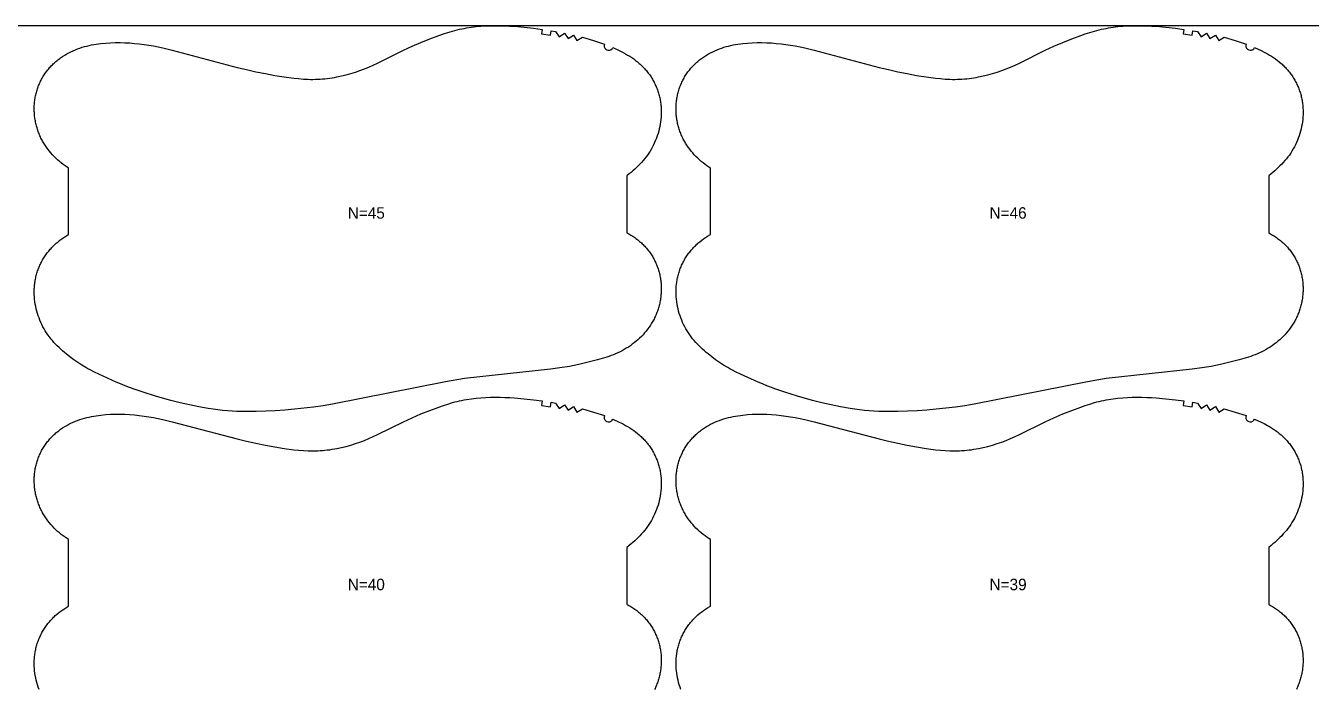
# Model space of a CAD drawing. Header units: inches. Extents: x -5 to 1955, y -83 to 1064.
# Drawn here: x 552 to 1113, y 774 to 1064 of the extents above; entities that cross this region are included whole.
import ezdxf

# ---------------------------------------------------------------- set-up
doc = ezdxf.new("R2010")
doc.units = ezdxf.units.IN

msp = doc.modelspace()

# ---------------------------------------------------------------- linework, layer by layer
at = {"layer": '1'}
for points in [[(-4.8683, -82.9227), (1954.9181, -82.9227), (1954.9181, 1063.9316), (-4.8683, 1063.9316), (-4.8683, -82.9227)], [(808.5715, 1054.427), (811.3776, 1053.1247), (812.7537, 1052.4168), (814.1094, 1051.6685), (815.0142, 1051.1379), (815.9068, 1050.5867), (816.785, 1050.0136), (817.6469, 1049.4173), (818.4902, 1048.7967), (819.3131, 1048.1505), (820.1134, 1047.4774), (820.5044, 1047.1304), (820.8891, 1046.7762), (821.267, 1046.4148), (821.6382, 1046.0462), (822.0024, 1045.6705), (822.3596, 1045.288), (822.7096, 1044.8988), (823.0523, 1044.503), (823.3877, 1044.1008), (823.7155, 1043.6924), (824.0356, 1043.2778), (824.348, 1042.8573), (824.6525, 1042.431), (824.949, 1041.999), (825.2374, 1041.5615), (825.5175, 1041.1187), (825.7893, 1040.6707), (826.0525, 1040.2177), (826.3071, 1039.7598), (826.5531, 1039.2972), (826.7903, 1038.83), (827.0186, 1038.3585), (827.238, 1037.8828), (827.4484, 1037.403), (827.6498, 1036.9195), (827.842, 1036.4322), (828.0249, 1035.9415), (828.1985, 1035.4475), (828.3628, 1034.9503), (828.5176, 1034.4501), (828.6628, 1033.9472), (828.7984, 1033.4416), (828.9244, 1032.9336), (829.0405, 1032.4233), (829.1468, 1031.911), (829.2434, 1031.3967), (829.3302, 1030.8806), (829.4074, 1030.363), (829.4751, 1029.844), (829.5332, 1029.3238), (829.5819, 1028.8025), (829.6213, 1028.2804), (829.6514, 1027.7576), (829.6723, 1027.2342), (829.6867, 1026.1868), (829.6653, 1025.1393), (829.6084, 1024.0934), (829.5167, 1023.0502), (829.3908, 1022.0108), (829.2311, 1020.9761), (829.0383, 1019.9469), (828.8129, 1018.9241), (828.5554, 1017.9087), (828.2663, 1016.9014), (827.9463, 1015.9033), (827.5957, 1014.9152), (827.2147, 1013.9384), (826.8034, 1012.9742), (826.3617, 1012.024), (825.8898, 1011.0889), (825.3876, 1010.1704), (824.8553, 1009.2697), (824.2928, 1008.3882), (823.7005, 1007.5268), (823.08, 1006.6853), (822.4332, 1005.8633), (821.7622, 1005.06), (821.0687, 1004.2751), (820.3547, 1003.508), (819.6222, 1002.7581), (818.873, 1002.0248), (818.1089, 1001.3078), (817.3309, 1000.6064), (816.5396, 999.9202), (815.7358, 999.2487), (814.6867, 998.4176), (814.6867, 973.6004), (815.5088, 973.1539), (816.4123, 972.6235), (817.2973, 972.0626), (818.1624, 971.4716), (818.5869, 971.1649), (819.0058, 970.8506), (819.419, 970.529), (819.8263, 970.1999), (820.2274, 969.8634), (820.6221, 969.5195), (821.0103, 969.1683), (821.3918, 968.8097), (821.7665, 968.4439), (822.134, 968.0709), (822.4944, 967.6909), (822.8474, 967.304), (823.1929, 966.9104), (823.5307, 966.5102), (823.8608, 966.1036), (824.1829, 965.6907), (824.4969, 965.2716), (824.8027, 964.8465), (825.1001, 964.4155), (825.3889, 963.9788), (825.669, 963.5365), (825.9403, 963.0888), (826.2027, 962.6358), (826.4558, 962.1777), (826.6997, 961.7145), (826.9343, 961.2466), (827.1595, 960.774), (827.3754, 960.297), (827.5818, 959.8159), (827.7787, 959.3307), (827.9661, 958.8418), (828.144, 958.3493), (828.3124, 957.8533), (828.4711, 957.3543), (828.6202, 956.8522), (828.7595, 956.3473), (828.8892, 955.8399), (829.0092, 955.3301), (829.1193, 954.8182), (829.2196, 954.3042), (829.3101, 953.7885), (829.3908, 953.2713), (829.4616, 952.7526), (829.5228, 952.2326), (829.5742, 951.7116), (829.6159, 951.1897), (829.648, 950.6671), (829.6705, 950.144), (829.6834, 949.6205), (829.6867, 949.0967), (829.6806, 948.573), (829.665, 948.0494), (829.64, 947.5262), (829.6056, 947.0034), (829.5619, 946.4813), (829.5088, 945.9601), (829.4464, 945.4399), (829.3748, 944.9209), (829.2939, 944.4033), (829.2038, 943.8872), (829.1044, 943.3729), (828.9959, 942.8605), (828.8781, 942.3501), (828.7512, 941.842), (828.6151, 941.3364), (828.4699, 940.8334), (828.3156, 940.3331), (828.1521, 939.8359), (827.9795, 939.3417), (827.7979, 938.851), (827.6071, 938.3637), (827.4074, 937.88), (827.1986, 937.4003), (826.9809, 936.9244), (826.7545, 936.4526), (826.5195, 935.985), (826.2761, 935.5216), (826.0244, 935.0626), (825.7646, 934.608), (825.4968, 934.1579), (824.938, 933.2718), (824.3492, 932.405), (823.7316, 931.5584), (823.0864, 930.7326), (822.4148, 929.9285), (821.7178, 929.1467), (820.9961, 928.3876), (820.2507, 927.652), (819.4824, 926.9403), (818.6921, 926.2532), (817.8807, 925.5911), (817.0489, 924.9548), (816.1978, 924.3445), (815.3284, 923.7606), (814.4417, 923.203), (813.5388, 922.6718), (812.6209, 922.167), (811.6891, 921.6888), (810.7443, 921.2371), (809.7877, 920.812), (808.8204, 920.4132), (807.8436, 920.0385), (806.8583, 919.6856), (805.8659, 919.3518), (803.8639, 918.7319), (801.8469, 918.1589), (797.7924, 917.1011), (793.7126, 916.1549), (789.6062, 915.3255), (785.4759, 914.6242), (781.3264, 914.0529), (762.58, 912.0635), (743.8445, 909.9735), (735.5743, 908.6322), (686.2664, 898.8397), (682.1306, 898.1736), (677.9826, 897.584), (669.6629, 896.5943), (665.4901, 896.2229), (661.3106, 895.9372), (657.1264, 895.7319), (652.9389, 895.6083), (648.7492, 895.5747), (644.5611, 895.6632), (642.4691, 895.7644), (640.3795, 895.9066), (638.2932, 896.0907), (636.2112, 896.3179), (634.1343, 896.5882), (632.0628, 896.899), (627.9371, 897.6281), (623.8353, 898.4792), (619.7559, 899.4321), (615.6975, 900.4716), (609.0808, 902.3598), (603.6569, 904.0684), (599.684, 905.4018), (597.7124, 906.1087), (595.7561, 906.8541), (593.8173, 907.6432), (591.8924, 908.4671), (584.2468, 911.9044), (582.3594, 912.812), (580.4987, 913.77), (579.5811, 914.2729), (578.6725, 914.7922), (576.882, 915.8775), (575.1273, 917.0212), (573.4079, 918.2187), (571.7247, 919.4667), (570.0827, 920.7675), (569.2789, 921.439), (568.4876, 922.1252), (567.7096, 922.8266), (566.9455, 923.5436), (566.1963, 924.2769), (565.4638, 925.0268), (564.7498, 925.7939), (564.0563, 926.5788), (563.3853, 927.3821), (562.7385, 928.2041), (562.118, 929.0456), (561.5257, 929.907), (560.9632, 930.7885), (560.4309, 931.6892), (559.9287, 932.6077), (559.4568, 933.5428), (559.0151, 934.493), (558.6038, 935.4572), (558.2228, 936.434), (557.8722, 937.4221), (557.5522, 938.4202), (557.2631, 939.4275), (557.0056, 940.4429), (556.7802, 941.4657), (556.5874, 942.4949), (556.4277, 943.5296), (556.3018, 944.569), (556.2101, 945.6122), (556.1532, 946.6581), (556.1317, 947.7056), (556.1462, 948.7531), (556.1671, 949.2764), (556.1972, 949.7992), (556.2366, 950.3213), (556.2853, 950.8426), (556.3434, 951.3628), (556.4111, 951.8818), (556.4883, 952.3994), (556.5751, 952.9155), (556.6717, 953.4298), (556.778, 953.9421), (556.8941, 954.4524), (557.02, 954.9604), (557.1557, 955.466), (557.3009, 955.9689), (557.4557, 956.4691), (557.6199, 956.9663), (557.7936, 957.4603), (557.9765, 957.951), (558.1687, 958.4383), (558.37, 958.9218), (558.5805, 959.4016), (558.7999, 959.8773), (559.0282, 960.3488), (559.2654, 960.816), (559.5113, 961.2786), (559.766, 961.7365), (560.0292, 962.1896), (560.301, 962.6375), (560.5811, 963.0804), (560.8695, 963.5178), (561.166, 963.9498), (561.4705, 964.3761), (561.7829, 964.7966), (562.103, 965.2112), (562.4308, 965.6196), (562.7662, 966.0218), (563.1089, 966.4176), (563.4589, 966.8068), (563.8161, 967.1893), (564.1803, 967.565), (564.5515, 967.9336), (564.9294, 968.295), (565.314, 968.6492), (565.7051, 968.9962), (566.5054, 969.6693), (567.3282, 970.3155), (568.1716, 970.9361), (569.0335, 971.5324), (569.9117, 972.1055), (570.8043, 972.6567), (571.1317, 972.8487), (571.1317, 1001.8383), (570.4901, 1002.2418), (569.6207, 1002.8257), (568.7696, 1003.436), (567.9378, 1004.0723), (567.1264, 1004.7344), (566.3361, 1005.4215), (565.5678, 1006.1332), (564.8224, 1006.8688), (564.1007, 1007.6279), (563.4037, 1008.4097), (562.7321, 1009.2138), (562.0869, 1010.0396), (561.4693, 1010.8862), (560.8805, 1011.753), (560.3216, 1012.6391), (560.0539, 1013.0892), (559.7941, 1013.5438), (559.5424, 1014.0028), (559.299, 1014.4662), (559.064, 1014.9338), (558.8376, 1015.4056), (558.6199, 1015.8814), (558.4111, 1016.3612), (558.2114, 1016.8448), (558.0206, 1017.3321), (557.839, 1017.8229), (557.6664, 1018.3171), (557.5029, 1018.8143), (557.3486, 1019.3146), (557.2034, 1019.8176), (557.0673, 1020.3232), (556.9404, 1020.8313), (556.8226, 1021.3417), (556.7141, 1021.8541), (556.6147, 1022.3684), (556.5246, 1022.8845), (556.4437, 1023.4021), (556.3721, 1023.9211), (556.3097, 1024.4413), (556.2566, 1024.9625), (556.2129, 1025.4846), (556.1785, 1026.0074), (556.1535, 1026.5306), (556.1379, 1027.0542), (556.1317, 1027.5779), (556.1351, 1028.1017), (556.148, 1028.6252), (556.1705, 1029.1483), (556.2026, 1029.6709), (556.2443, 1030.1928), (556.2957, 1030.7138), (556.3569, 1031.2338), (556.4277, 1031.7525), (556.5084, 1032.2697), (556.5989, 1032.7854), (556.6992, 1033.2993), (556.8093, 1033.8113), (556.9293, 1034.3211), (557.0589, 1034.8285), (557.1983, 1035.3334), (557.3474, 1035.8354), (557.5061, 1036.3345), (557.6745, 1036.8305), (557.8524, 1037.323), (558.0398, 1037.8119), (558.2367, 1038.2971), (558.4431, 1038.7782), (558.659, 1039.2552), (558.8842, 1039.7277), (559.1188, 1040.1957), (559.3627, 1040.6589), (559.6158, 1041.117), (559.8781, 1041.57), (560.1494, 1042.0177), (560.4296, 1042.46), (560.7184, 1042.8967), (561.0158, 1043.3277), (561.3216, 1043.7528), (561.6356, 1044.1719), (561.9577, 1044.5848), (562.2877, 1044.9914), (562.6256, 1045.3916), (562.9711, 1045.7852), (563.3241, 1046.1721), (563.6845, 1046.5521), (564.052, 1046.9251), (564.4266, 1047.2909), (564.8082, 1047.6495), (565.1964, 1048.0007), (565.5911, 1048.3446), (565.9922, 1048.6811), (566.3995, 1049.0102), (566.8126, 1049.3318), (567.2316, 1049.6461), (567.6561, 1049.9528), (568.5211, 1050.5438), (569.4062, 1051.1047), (570.3097, 1051.6351), (571.2302, 1052.1351), (572.1662, 1052.6043), (573.1166, 1053.0434), (574.0801, 1053.4527), (575.0556, 1053.8327), (576.042, 1054.184), (577.0381, 1054.507), (578.0429, 1054.8023), (579.055, 1055.0704), (580.0736, 1055.3118), (581.0978, 1055.5277), (582.127, 1055.7196), (583.1604, 1055.8886), (584.1976, 1056.036), (585.2377, 1056.1633), (587.3243, 1056.3625), (589.4154, 1056.4951), (591.5089, 1056.5639), (593.6032, 1056.5703), (595.6965, 1056.5156), (597.7874, 1056.4016), (599.875, 1056.2325), (601.9584, 1056.0128), (604.0368, 1055.7471), (606.1094, 1055.4391), (608.175, 1055.089), (610.2324, 1054.6958), (612.2807, 1054.2587), (616.3499, 1053.2663), (644.6945, 1045.741), (648.7681, 1044.7628), (652.8587, 1043.8576), (656.9658, 1043.0315), (661.0874, 1042.2819), (665.2223, 1041.612), (669.3746, 1041.0567), (671.4587, 1040.8364), (673.5471, 1040.667), (675.6385, 1040.5601), (676.685, 1040.5337), (677.7316, 1040.5272), (678.7783, 1040.5418), (679.8247, 1040.5775), (680.8703, 1040.6339), (681.9148, 1040.7106), (682.9578, 1040.8073), (683.9988, 1040.9236), (685.0375, 1041.0593), (686.0734, 1041.2138), (687.1062, 1041.387), (688.1357, 1041.5781), (690.1845, 1042.0125), (692.2185, 1042.5128), (694.2369, 1043.0747), (696.2384, 1043.6948), (698.2207, 1044.3729), (700.1815, 1045.1096), (702.1182, 1045.9056), (704.0299, 1046.759), (705.9213, 1047.658), (717.1649, 1053.2762), (720.9785, 1055.0095), (724.8388, 1056.6377), (728.7346, 1058.1763), (732.6644, 1059.6292), (734.6427, 1060.3212), (736.6326, 1060.977), (738.6373, 1061.5818), (739.6462, 1061.8603), (740.6598, 1062.1205), (741.6785, 1062.3608), (742.7019, 1062.5815), (743.7295, 1062.783), (744.7608, 1062.9659), (746.8328, 1063.2781), (748.9139, 1063.5224), (751.0006, 1063.7037), (753.0913, 1063.828), (755.1846, 1063.9018), (757.2793, 1063.9316), (759.3741, 1063.9227), (761.4683, 1063.876), (763.5611, 1063.7911), (765.6519, 1063.6677), (769.8255, 1063.3113), (773.9884, 1062.8389), (777.6596, 1062.3506), (777.3787, 1060.3704), (781.2927, 1059.7749), (781.614, 1061.7489), (783.5863, 1061.4168), (785.1874, 1059.0958), (787.5182, 1060.6817), (789.0542, 1058.3192), (791.4277, 1059.8372), (792.8896, 1057.4288), (795.3091, 1058.8721), (800.0998, 1057.4443), (804.8571, 1055.909), (804.728, 1055.3025), (804.7908, 1054.6856), (805.0396, 1054.1177), (805.4504, 1053.6532), (805.9837, 1053.3369), (806.5883, 1053.1992), (807.206, 1053.2533), (807.7774, 1053.4941), (808.2476, 1053.8983), (808.5715, 1054.427)], [(1088.5715, 1054.427), (1091.3776, 1053.1247), (1092.7537, 1052.4168), (1094.1094, 1051.6685), (1095.0142, 1051.1379), (1095.9068, 1050.5867), (1096.785, 1050.0136), (1097.6469, 1049.4173), (1098.4902, 1048.7967), (1099.3131, 1048.1505), (1100.1134, 1047.4774), (1100.5044, 1047.1304), (1100.8891, 1046.7762), (1101.267, 1046.4148), (1101.6382, 1046.0462), (1102.0024, 1045.6705), (1102.3596, 1045.288), (1102.7096, 1044.8988), (1103.0523, 1044.503), (1103.3877, 1044.1008), (1103.7155, 1043.6924), (1104.0356, 1043.2778), (1104.348, 1042.8573), (1104.6525, 1042.431), (1104.949, 1041.999), (1105.2374, 1041.5615), (1105.5175, 1041.1187), (1105.7893, 1040.6707), (1106.0525, 1040.2177), (1106.3071, 1039.7598), (1106.5531, 1039.2972), (1106.7903, 1038.83), (1107.0186, 1038.3585), (1107.238, 1037.8828), (1107.4484, 1037.403), (1107.6498, 1036.9195), (1107.842, 1036.4322), (1108.0249, 1035.9415), (1108.1985, 1035.4475), (1108.3628, 1034.9503), (1108.5176, 1034.4501), (1108.6628, 1033.9472), (1108.7984, 1033.4416), (1108.9244, 1032.9336), (1109.0405, 1032.4233), (1109.1468, 1031.911), (1109.2434, 1031.3967), (1109.3302, 1030.8806), (1109.4074, 1030.363), (1109.4751, 1029.844), (1109.5332, 1029.3238), (1109.5819, 1028.8025), (1109.6213, 1028.2804), (1109.6514, 1027.7576), (1109.6723, 1027.2342), (1109.6867, 1026.1868), (1109.6653, 1025.1393), (1109.6084, 1024.0934), (1109.5167, 1023.0502), (1109.3908, 1022.0108), (1109.2311, 1020.9761), (1109.0383, 1019.9469), (1108.8129, 1018.9241), (1108.5554, 1017.9087), (1108.2663, 1016.9014), (1107.9463, 1015.9033), (1107.5957, 1014.9152), (1107.2147, 1013.9384), (1106.8034, 1012.9742), (1106.3617, 1012.024), (1105.8898, 1011.0889), (1105.3876, 1010.1704), (1104.8553, 1009.2697), (1104.2928, 1008.3882), (1103.7005, 1007.5268), (1103.08, 1006.6853), (1102.4332, 1005.8633), (1101.7622, 1005.06), (1101.0687, 1004.2751), (1100.3547, 1003.508), (1099.6222, 1002.7581), (1098.873, 1002.0248), (1098.1089, 1001.3078), (1097.3309, 1000.6064), (1096.5396, 999.9202), (1095.7358, 999.2487), (1094.6867, 998.4176), (1094.6867, 973.6004), (1095.5088, 973.1539), (1096.4123, 972.6235), (1097.2973, 972.0626), (1098.1624, 971.4716), (1098.5869, 971.1649), (1099.0058, 970.8506), (1099.419, 970.529), (1099.8263, 970.1999), (1100.2274, 969.8634), (1100.6221, 969.5195), (1101.0103, 969.1683), (1101.3918, 968.8097), (1101.7665, 968.4439), (1102.134, 968.0709), (1102.4944, 967.6909), (1102.8474, 967.304), (1103.1929, 966.9104), (1103.5307, 966.5102), (1103.8608, 966.1036), (1104.1829, 965.6907), (1104.4969, 965.2716), (1104.8027, 964.8465), (1105.1001, 964.4155), (1105.3889, 963.9788), (1105.669, 963.5365), (1105.9403, 963.0888), (1106.2027, 962.6358), (1106.4558, 962.1777), (1106.6997, 961.7145), (1106.9343, 961.2466), (1107.1595, 960.774), (1107.3754, 960.297), (1107.5818, 959.8159), (1107.7787, 959.3307), (1107.9661, 958.8418), (1108.144, 958.3493), (1108.3124, 957.8533), (1108.4711, 957.3543), (1108.6202, 956.8522), (1108.7595, 956.3473), (1108.8892, 955.8399), (1109.0092, 955.3301), (1109.1193, 954.8182), (1109.2196, 954.3042), (1109.3101, 953.7885), (1109.3908, 953.2713), (1109.4616, 952.7526), (1109.5228, 952.2326), (1109.5742, 951.7116), (1109.6159, 951.1897), (1109.648, 950.6671), (1109.6705, 950.144), (1109.6834, 949.6205), (1109.6867, 949.0967), (1109.6806, 948.573), (1109.665, 948.0494), (1109.64, 947.5262), (1109.6056, 947.0034), (1109.5619, 946.4813), (1109.5088, 945.9601), (1109.4464, 945.4399), (1109.3748, 944.9209), (1109.2939, 944.4033), (1109.2038, 943.8872), (1109.1044, 943.3729), (1108.9959, 942.8605), (1108.8781, 942.3501), (1108.7512, 941.842), (1108.6151, 941.3364), (1108.4699, 940.8334), (1108.3156, 940.3331), (1108.1521, 939.8359), (1107.9795, 939.3417), (1107.7979, 938.851), (1107.6071, 938.3637), (1107.4074, 937.88), (1107.1986, 937.4003), (1106.9809, 936.9244), (1106.7545, 936.4526), (1106.5195, 935.985), (1106.2761, 935.5216), (1106.0244, 935.0626), (1105.7646, 934.608), (1105.4968, 934.1579), (1104.938, 933.2718), (1104.3492, 932.405), (1103.7316, 931.5584), (1103.0864, 930.7326), (1102.4148, 929.9285), (1101.7178, 929.1467), (1100.9961, 928.3876), (1100.2507, 927.652), (1099.4824, 926.9403), (1098.6921, 926.2532), (1097.8807, 925.5911), (1097.0489, 924.9548), (1096.1978, 924.3445), (1095.3284, 923.7606), (1094.4417, 923.203), (1093.5388, 922.6718), (1092.6209, 922.167), (1091.6891, 921.6888), (1090.7443, 921.2371), (1089.7877, 920.812), (1088.8204, 920.4132), (1087.8436, 920.0385), (1086.8583, 919.6856), (1085.8659, 919.3518), (1083.8639, 918.7319), (1081.8469, 918.1589), (1077.7924, 917.1011), (1073.7126, 916.1549), (1069.6062, 915.3255), (1065.4759, 914.6242), (1061.3264, 914.0529), (1042.58, 912.0635), (1023.8445, 909.9735), (1015.5743, 908.6322), (966.2664, 898.8397), (962.1306, 898.1736), (957.9826, 897.584), (949.6629, 896.5943), (945.4901, 896.2229), (941.3106, 895.9372), (937.1264, 895.7319), (932.9389, 895.6083), (928.7492, 895.5747), (924.5611, 895.6632), (922.4691, 895.7644), (920.3795, 895.9066), (918.2932, 896.0907), (916.2112, 896.3179), (914.1343, 896.5882), (912.0628, 896.899), (907.9371, 897.6281), (903.8353, 898.4792), (899.7559, 899.4321), (895.6975, 900.4716), (889.0808, 902.3598), (883.6569, 904.0684), (879.684, 905.4018), (877.7124, 906.1087), (875.7561, 906.8541), (873.8173, 907.6432), (871.8924, 908.4671), (864.2468, 911.9044), (862.3594, 912.812), (860.4987, 913.77), (859.5811, 914.2729), (858.6725, 914.7922), (856.882, 915.8775), (855.1273, 917.0212), (853.4079, 918.2187), (851.7247, 919.4667), (850.0827, 920.7675), (849.2789, 921.439), (848.4876, 922.1252), (847.7096, 922.8266), (846.9455, 923.5436), (846.1963, 924.2769), (845.4638, 925.0268), (844.7498, 925.7939), (844.0563, 926.5788), (843.3853, 927.3821), (842.7385, 928.2041), (842.118, 929.0456), (841.5257, 929.907), (840.9632, 930.7885), (840.4309, 931.6892), (839.9287, 932.6077), (839.4568, 933.5428), (839.0151, 934.493), (838.6038, 935.4572), (838.2228, 936.434), (837.8722, 937.4221), (837.5522, 938.4202), (837.2631, 939.4275), (837.0056, 940.4429), (836.7802, 941.4657), (836.5874, 942.4949), (836.4277, 943.5296), (836.3018, 944.569), (836.2101, 945.6122), (836.1532, 946.6581), (836.1317, 947.7056), (836.1462, 948.7531), (836.1671, 949.2764), (836.1972, 949.7992), (836.2366, 950.3213), (836.2853, 950.8426), (836.3434, 951.3628), (836.4111, 951.8818), (836.4883, 952.3994), (836.5751, 952.9155), (836.6717, 953.4298), (836.778, 953.9421), (836.8941, 954.4524), (837.02, 954.9604), (837.1557, 955.466), (837.3009, 955.9689), (837.4557, 956.4691), (837.6199, 956.9663), (837.7936, 957.4603), (837.9765, 957.951), (838.1687, 958.4383), (838.37, 958.9218), (838.5805, 959.4016), (838.7999, 959.8773), (839.0282, 960.3488), (839.2654, 960.816), (839.5113, 961.2786), (839.766, 961.7365), (840.0292, 962.1896), (840.301, 962.6375), (840.5811, 963.0804), (840.8695, 963.5178), (841.166, 963.9498), (841.4705, 964.3761), (841.7829, 964.7966), (842.103, 965.2112), (842.4308, 965.6196), (842.7662, 966.0218), (843.1089, 966.4176), (843.4589, 966.8068), (843.8161, 967.1893), (844.1803, 967.565), (844.5515, 967.9336), (844.9294, 968.295), (845.314, 968.6492), (845.7051, 968.9962), (846.5054, 969.6693), (847.3282, 970.3155), (848.1716, 970.9361), (849.0335, 971.5324), (849.9117, 972.1055), (850.8043, 972.6567), (851.1317, 972.8487), (851.1317, 1001.8383), (850.4901, 1002.2418), (849.6207, 1002.8257), (848.7696, 1003.436), (847.9378, 1004.0723), (847.1264, 1004.7344), (846.3361, 1005.4215), (845.5678, 1006.1332), (844.8224, 1006.8688), (844.1007, 1007.6279), (843.4037, 1008.4097), (842.7321, 1009.2138), (842.0869, 1010.0396), (841.4693, 1010.8862), (840.8805, 1011.753), (840.3216, 1012.6391), (840.0539, 1013.0892), (839.7941, 1013.5438), (839.5424, 1014.0028), (839.299, 1014.4662), (839.064, 1014.9338), (838.8376, 1015.4056), (838.6199, 1015.8814), (838.4111, 1016.3612), (838.2114, 1016.8448), (838.0206, 1017.3321), (837.839, 1017.8229), (837.6664, 1018.3171), (837.5029, 1018.8143), (837.3486, 1019.3146), (837.2034, 1019.8176), (837.0673, 1020.3232), (836.9404, 1020.8313), (836.8226, 1021.3417), (836.7141, 1021.8541), (836.6147, 1022.3684), (836.5246, 1022.8845), (836.4437, 1023.4021), (836.3721, 1023.9211), (836.3097, 1024.4413), (836.2566, 1024.9625), (836.2129, 1025.4846), (836.1785, 1026.0074), (836.1535, 1026.5306), (836.1379, 1027.0542), (836.1317, 1027.5779), (836.1351, 1028.1017), (836.148, 1028.6252), (836.1705, 1029.1483), (836.2026, 1029.6709), (836.2443, 1030.1928), (836.2957, 1030.7138), (836.3569, 1031.2338), (836.4277, 1031.7525), (836.5084, 1032.2697), (836.5989, 1032.7854), (836.6992, 1033.2993), (836.8093, 1033.8113), (836.9293, 1034.3211), (837.0589, 1034.8285), (837.1983, 1035.3334), (837.3474, 1035.8354), (837.5061, 1036.3345), (837.6745, 1036.8305), (837.8524, 1037.323), (838.0398, 1037.8119), (838.2367, 1038.2971), (838.4431, 1038.7782), (838.659, 1039.2552), (838.8842, 1039.7277), (839.1188, 1040.1957), (839.3627, 1040.6589), (839.6158, 1041.117), (839.8781, 1041.57), (840.1494, 1042.0177), (840.4296, 1042.46), (840.7184, 1042.8967), (841.0158, 1043.3277), (841.3216, 1043.7528), (841.6356, 1044.1719), (841.9577, 1044.5848), (842.2877, 1044.9914), (842.6256, 1045.3916), (842.9711, 1045.7852), (843.3241, 1046.1721), (843.6845, 1046.5521), (844.052, 1046.9251), (844.4266, 1047.2909), (844.8082, 1047.6495), (845.1964, 1048.0007), (845.5911, 1048.3446), (845.9922, 1048.6811), (846.3995, 1049.0102), (846.8126, 1049.3318), (847.2316, 1049.6461), (847.6561, 1049.9528), (848.5211, 1050.5438), (849.4062, 1051.1047), (850.3097, 1051.6351), (851.2302, 1052.1351), (852.1662, 1052.6043), (853.1166, 1053.0434), (854.0801, 1053.4527), (855.0556, 1053.8327), (856.042, 1054.184), (857.0381, 1054.507), (858.0429, 1054.8023), (859.055, 1055.0704), (860.0736, 1055.3118), (861.0978, 1055.5277), (862.127, 1055.7196), (863.1604, 1055.8886), (864.1976, 1056.036), (865.2377, 1056.1633), (867.3243, 1056.3625), (869.4154, 1056.4951), (871.5089, 1056.5639), (873.6032, 1056.5703), (875.6965, 1056.5156), (877.7874, 1056.4016), (879.875, 1056.2325), (881.9584, 1056.0128), (884.0368, 1055.7471), (886.1094, 1055.4391), (888.175, 1055.089), (890.2324, 1054.6958), (892.2807, 1054.2587), (896.3499, 1053.2663), (924.6945, 1045.741), (928.7681, 1044.7628), (932.8587, 1043.8576), (936.9658, 1043.0315), (941.0874, 1042.2819), (945.2223, 1041.612), (949.3746, 1041.0567), (951.4587, 1040.8364), (953.5471, 1040.667), (955.6385, 1040.5601), (956.685, 1040.5337), (957.7316, 1040.5272), (958.7783, 1040.5418), (959.8247, 1040.5775), (960.8703, 1040.6339), (961.9148, 1040.7106), (962.9578, 1040.8073), (963.9988, 1040.9236), (965.0375, 1041.0593), (966.0734, 1041.2138), (967.1062, 1041.387), (968.1357, 1041.5781), (970.1845, 1042.0125), (972.2185, 1042.5128), (974.2369, 1043.0747), (976.2384, 1043.6948), (978.2207, 1044.3729), (980.1815, 1045.1096), (982.1182, 1045.9056), (984.0299, 1046.759), (985.9213, 1047.658), (997.1649, 1053.2762), (1000.9785, 1055.0095), (1004.8388, 1056.6377), (1008.7346, 1058.1763), (1012.6644, 1059.6292), (1014.6427, 1060.3212), (1016.6326, 1060.977), (1018.6373, 1061.5818), (1019.6462, 1061.8603), (1020.6598, 1062.1205), (1021.6785, 1062.3608), (1022.7019, 1062.5815), (1023.7295, 1062.783), (1024.7608, 1062.9659), (1026.8328, 1063.2781), (1028.9139, 1063.5224), (1031.0006, 1063.7037), (1033.0913, 1063.828), (1035.1846, 1063.9018), (1037.2793, 1063.9316), (1039.3741, 1063.9227), (1041.4683, 1063.876), (1043.5611, 1063.7911), (1045.6519, 1063.6677), (1049.8255, 1063.3113), (1053.9884, 1062.8389), (1057.6596, 1062.3506), (1057.3787, 1060.3704), (1061.2927, 1059.7749), (1061.614, 1061.7489), (1063.5863, 1061.4168), (1065.1874, 1059.0958), (1067.5182, 1060.6817), (1069.0542, 1058.3192), (1071.4277, 1059.8372), (1072.8896, 1057.4288), (1075.3091, 1058.8721), (1080.0998, 1057.4443), (1084.8571, 1055.909), (1084.728, 1055.3025), (1084.7908, 1054.6856), (1085.0396, 1054.1177), (1085.4504, 1053.6532), (1085.9837, 1053.3369), (1086.5883, 1053.1992), (1087.206, 1053.2533), (1087.7774, 1053.4941), (1088.2476, 1053.8983), (1088.5715, 1054.427)]]:
    msp.add_lwpolyline(points, close=True, dxfattribs=at)
for points in [[(558.2228, 774.351), (557.8722, 775.3391), (557.5522, 776.3372), (557.2631, 777.3445), (557.0056, 778.3599), (556.7802, 779.3827), (556.5874, 780.4119), (556.4277, 781.4466), (556.3018, 782.486), (556.2101, 783.5292), (556.1532, 784.5751), (556.1317, 785.6226), (556.1462, 786.6701), (556.1671, 787.1934), (556.1972, 787.7162), (556.2366, 788.2383), (556.2853, 788.7596), (556.3434, 789.2798), (556.4111, 789.7988), (556.4883, 790.3164), (556.5751, 790.8325), (556.6717, 791.3468), (556.778, 791.8591), (556.8941, 792.3694), (557.02, 792.8774), (557.1557, 793.383), (557.3009, 793.8859), (557.4557, 794.3861), (557.6199, 794.8833), (557.7936, 795.3773), (557.9765, 795.868), (558.1687, 796.3553), (558.37, 796.8388), (558.5805, 797.3186), (558.7999, 797.7943), (559.0282, 798.2658), (559.2654, 798.733), (559.5113, 799.1956), (559.766, 799.6535), (560.0292, 800.1066), (560.301, 800.5545), (560.5811, 800.9974), (560.8695, 801.4348), (561.166, 801.8668), (561.4705, 802.2931), (561.7829, 802.7136), (562.103, 803.1282), (562.4308, 803.5366), (562.7662, 803.9388), (563.1089, 804.3346), (563.4589, 804.7238), (563.8161, 805.1063), (564.1803, 805.482), (564.5515, 805.8506), (564.9294, 806.212), (565.314, 806.5662), (565.7051, 806.9132), (566.5054, 807.5863), (567.3282, 808.2325), (568.1716, 808.8531), (569.0335, 809.4494), (569.9117, 810.0225), (570.8043, 810.5737), (571.1317, 810.7657), (571.1317, 839.7553), (570.4901, 840.1588), (569.6207, 840.7427), (568.7696, 841.353), (567.9378, 841.9893), (567.1264, 842.6514), (566.3361, 843.3385), (565.5678, 844.0502), (564.8224, 844.7858), (564.1007, 845.5449), (563.4037, 846.3267), (562.7321, 847.1308), (562.0869, 847.9566), (561.4693, 848.8032), (560.8805, 849.67), (560.3216, 850.5561), (560.0539, 851.0062), (559.7941, 851.4608), (559.5424, 851.9198), (559.299, 852.3832), (559.064, 852.8508), (558.8376, 853.3226), (558.6199, 853.7984), (558.4111, 854.2782), (558.2114, 854.7618), (558.0206, 855.2491), (557.839, 855.7399), (557.6664, 856.2341), (557.5029, 856.7313), (557.3486, 857.2316), (557.2034, 857.7346), (557.0673, 858.2402), (556.9404, 858.7483), (556.8226, 859.2587), (556.7141, 859.7711), (556.6147, 860.2854), (556.5246, 860.8015), (556.4437, 861.3191), (556.3721, 861.8381), (556.3097, 862.3583), (556.2566, 862.8795), (556.2129, 863.4016), (556.1785, 863.9244), (556.1535, 864.4476), (556.1379, 864.9712), (556.1317, 865.4949), (556.1351, 866.0187), (556.148, 866.5422), (556.1705, 867.0653), (556.2026, 867.5879), (556.2443, 868.1098), (556.2957, 868.6308), (556.3569, 869.1508), (556.4277, 869.6695), (556.5084, 870.1867), (556.5989, 870.7024), (556.6992, 871.2163), (556.8093, 871.7283), (556.9293, 872.2381), (557.0589, 872.7455), (557.1983, 873.2504), (557.3474, 873.7524), (557.5061, 874.2515), (557.6745, 874.7475), (557.8524, 875.24), (558.0398, 875.7289), (558.2367, 876.2141), (558.4431, 876.6952), (558.659, 877.1722), (558.8842, 877.6447), (559.1188, 878.1127), (559.3627, 878.5759), (559.6158, 879.034), (559.8781, 879.487), (560.1494, 879.9347), (560.4296, 880.377), (560.7184, 880.8137), (561.0158, 881.2447), (561.3216, 881.6698), (561.6356, 882.0889), (561.9577, 882.5018), (562.2877, 882.9084), (562.6256, 883.3086), (562.9711, 883.7022), (563.3241, 884.0891), (563.6845, 884.4691), (564.052, 884.8421), (564.4266, 885.2079), (564.8082, 885.5665), (565.1964, 885.9177), (565.5911, 886.2616), (565.9922, 886.5981), (566.3995, 886.9272), (566.8126, 887.2488), (567.2316, 887.5631), (567.6561, 887.8698), (568.5211, 888.4608), (569.4062, 889.0217), (570.3097, 889.5521), (571.2302, 890.0521), (572.1662, 890.5213), (573.1166, 890.9604), (574.0801, 891.3697), (575.0556, 891.7497), (576.042, 892.101), (577.0381, 892.424), (578.0429, 892.7193), (579.055, 892.9874), (580.0736, 893.2288), (581.0978, 893.4447), (582.127, 893.6366), (583.1604, 893.8056), (584.1976, 893.953), (585.2377, 894.0803), (587.3243, 894.2795), (589.4154, 894.4121), (591.5089, 894.4809), (593.6032, 894.4873), (595.6965, 894.4326), (597.7874, 894.3186), (599.875, 894.1495), (601.9584, 893.9298), (604.0368, 893.6641), (606.1094, 893.3561), (608.175, 893.006), (610.2324, 892.6128), (612.2807, 892.1757), (616.3499, 891.1833), (644.6945, 883.658), (648.7681, 882.6798), (652.8587, 881.7746), (656.9658, 880.9485), (661.0874, 880.1989), (665.2223, 879.529), (669.3746, 878.9737), (671.4587, 878.7534), (673.5471, 878.584), (675.6385, 878.4771), (676.685, 878.4507), (677.7316, 878.4442), (678.7783, 878.4588), (679.8247, 878.4945), (680.8703, 878.5509), (681.9148, 878.6276), (682.9578, 878.7243), (683.9988, 878.8406), (685.0375, 878.9763), (686.0734, 879.1308), (687.1062, 879.304), (688.1357, 879.4951), (690.1845, 879.9295), (692.2185, 880.4298), (694.2369, 880.9917), (696.2384, 881.6118), (698.2207, 882.2899), (700.1815, 883.0266), (702.1182, 883.8226), (704.0299, 884.676), (705.9213, 885.575), (717.1649, 891.1932), (720.9785, 892.9265), (724.8388, 894.5547), (728.7346, 896.0933), (732.6644, 897.5462), (734.6427, 898.2382), (736.6326, 898.894), (738.6373, 899.4988), (739.6462, 899.7773), (740.6598, 900.0375), (741.6785, 900.2778), (742.7019, 900.4985), (743.7295, 900.7), (744.7608, 900.8829), (746.8328, 901.1951), (748.9139, 901.4394), (751.0006, 901.6207), (753.0913, 901.745), (755.1846, 901.8188), (757.2793, 901.8486), (759.3741, 901.8397), (761.4683, 901.793), (763.5611, 901.7081), (765.6519, 901.5847), (769.8255, 901.2283), (773.9884, 900.7559), (777.6596, 900.2676), (777.3787, 898.2874), (781.2927, 897.6919), (781.614, 899.6659), (783.5863, 899.3338), (785.1874, 897.0128), (787.5182, 898.5987), (789.0542, 896.2362), (791.4277, 897.7542), (792.8896, 895.3458), (795.3091, 896.7891), (800.0998, 895.3613), (804.8571, 893.826), (804.728, 893.2195), (804.7908, 892.6026), (805.0396, 892.0347), (805.4504, 891.5702), (805.9837, 891.2539), (806.5883, 891.1162), (807.206, 891.1703), (807.7774, 891.4111), (808.2476, 891.8153), (808.5715, 892.344), (808.5715, 892.344), (811.3776, 891.0417), (812.7537, 890.3338), (814.1094, 889.5855), (815.0142, 889.0549), (815.9068, 888.5037), (816.785, 887.9306), (817.6469, 887.3343), (818.4902, 886.7137), (819.3131, 886.0675), (820.1134, 885.3944), (820.5044, 885.0474), (820.8891, 884.6932), (821.267, 884.3318), (821.6382, 883.9632), (822.0024, 883.5875), (822.3596, 883.205), (822.7096, 882.8158), (823.0523, 882.42), (823.3877, 882.0178), (823.7155, 881.6094), (824.0356, 881.1948), (824.348, 880.7743), (824.6525, 880.348), (824.949, 879.916), (825.2374, 879.4785), (825.5175, 879.0357), (825.7893, 878.5877), (826.0525, 878.1347), (826.3071, 877.6768), (826.5531, 877.2142), (826.7903, 876.747), (827.0186, 876.2755), (827.238, 875.7998), (827.4484, 875.32), (827.6498, 874.8365), (827.842, 874.3492), (828.0249, 873.8585), (828.1985, 873.3645), (828.3628, 872.8673), (828.5176, 872.3671), (828.6628, 871.8642), (828.7984, 871.3586), (828.9244, 870.8506), (829.0405, 870.3403), (829.1468, 869.828), (829.2434, 869.3137), (829.3302, 868.7976), (829.4074, 868.28), (829.4751, 867.761), (829.5332, 867.2408), (829.5819, 866.7195), (829.6213, 866.1974), (829.6514, 865.6746), (829.6723, 865.1512), (829.6867, 864.1038), (829.6653, 863.0563), (829.6084, 862.0104), (829.5167, 860.9672), (829.3908, 859.9278), (829.2311, 858.8931), (829.0383, 857.8639), (828.8129, 856.8411), (828.5554, 855.8257), (828.2663, 854.8184), (827.9463, 853.8203), (827.5957, 852.8322), (827.2147, 851.8554), (826.8034, 850.8912), (826.3617, 849.941), (825.8898, 849.0059), (825.3876, 848.0874), (824.8553, 847.1867), (824.2928, 846.3052), (823.7005, 845.4438), (823.08, 844.6023), (822.4332, 843.7803), (821.7622, 842.977), (821.0687, 842.1921), (820.3547, 841.425), (819.6222, 840.6751), (818.873, 839.9418), (818.1089, 839.2248), (817.3309, 838.5234), (816.5396, 837.8372), (815.7358, 837.1657), (814.6867, 836.3346), (814.6867, 811.5174), (815.5088, 811.0709), (816.4123, 810.5405), (817.2973, 809.9796), (818.1624, 809.3886), (818.5869, 809.0819), (819.0058, 808.7676), (819.419, 808.446), (819.8263, 808.1169), (820.2274, 807.7804), (820.6221, 807.4365), (821.0103, 807.0853), (821.3918, 806.7267), (821.7665, 806.3609), (822.134, 805.9879), (822.4944, 805.6079), (822.8474, 805.221), (823.1929, 804.8274), (823.5307, 804.4272), (823.8608, 804.0206), (824.1829, 803.6077), (824.4969, 803.1886), (824.8027, 802.7635), (825.1001, 802.3325), (825.3889, 801.8958), (825.669, 801.4535), (825.9403, 801.0058), (826.2027, 800.5528), (826.4558, 800.0947), (826.6997, 799.6315), (826.9343, 799.1636), (827.1595, 798.691), (827.3754, 798.214), (827.5818, 797.7329), (827.7787, 797.2477), (827.9661, 796.7588), (828.144, 796.2663), (828.3124, 795.7703), (828.4711, 795.2713), (828.6202, 794.7692), (828.7595, 794.2643), (828.8892, 793.7569), (829.0092, 793.2471), (829.1193, 792.7352), (829.2196, 792.2212), (829.3101, 791.7055), (829.3908, 791.1883), (829.4616, 790.6696), (829.5228, 790.1496), (829.5742, 789.6286), (829.6159, 789.1067), (829.648, 788.5841), (829.6705, 788.061), (829.6834, 787.5375), (829.6867, 787.0137), (829.6806, 786.49), (829.665, 785.9664), (829.64, 785.4432), (829.6056, 784.9204), (829.5619, 784.3983), (829.5088, 783.8771), (829.4464, 783.3569), (829.3748, 782.8379), (829.2939, 782.3203), (829.2038, 781.8042), (829.1044, 781.2899), (828.9959, 780.7775), (828.8781, 780.2671), (828.7512, 779.759), (828.6151, 779.2534), (828.4699, 778.7504), (828.3156, 778.2501), (828.1521, 777.7529), (827.9795, 777.2587), (827.7979, 776.768), (827.6071, 776.2807), (827.4074, 775.797), (827.1986, 775.3173), (826.9809, 774.8414), (826.7545, 774.3696)], [(838.2228, 774.351), (837.8722, 775.3391), (837.5522, 776.3372), (837.2631, 777.3445), (837.0056, 778.3599), (836.7802, 779.3827), (836.5874, 780.4119), (836.4277, 781.4466), (836.3018, 782.486), (836.2101, 783.5292), (836.1532, 784.5751), (836.1317, 785.6226), (836.1462, 786.6701), (836.1671, 787.1934), (836.1972, 787.7162), (836.2366, 788.2383), (836.2853, 788.7596), (836.3434, 789.2798), (836.4111, 789.7988), (836.4883, 790.3164), (836.5751, 790.8325), (836.6717, 791.3468), (836.778, 791.8591), (836.8941, 792.3694), (837.02, 792.8774), (837.1557, 793.383), (837.3009, 793.8859), (837.4557, 794.3861), (837.6199, 794.8833), (837.7936, 795.3773), (837.9765, 795.868), (838.1687, 796.3553), (838.37, 796.8388), (838.5805, 797.3186), (838.7999, 797.7943), (839.0282, 798.2658), (839.2654, 798.733), (839.5113, 799.1956), (839.766, 799.6535), (840.0292, 800.1066), (840.301, 800.5545), (840.5811, 800.9974), (840.8695, 801.4348), (841.166, 801.8668), (841.4705, 802.2931), (841.7829, 802.7136), (842.103, 803.1282), (842.4308, 803.5366), (842.7662, 803.9388), (843.1089, 804.3346), (843.4589, 804.7238), (843.8161, 805.1063), (844.1803, 805.482), (844.5515, 805.8506), (844.9294, 806.212), (845.314, 806.5662), (845.7051, 806.9132), (846.5054, 807.5863), (847.3282, 808.2325), (848.1716, 808.8531), (849.0335, 809.4494), (849.9117, 810.0225), (850.8043, 810.5737), (851.1317, 810.7657), (851.1317, 839.7553), (850.4901, 840.1588), (849.6207, 840.7427), (848.7696, 841.353), (847.9378, 841.9893), (847.1264, 842.6514), (846.3361, 843.3385), (845.5678, 844.0502), (844.8224, 844.7858), (844.1007, 845.5449), (843.4037, 846.3267), (842.7321, 847.1308), (842.0869, 847.9566), (841.4693, 848.8032), (840.8805, 849.67), (840.3216, 850.5561), (840.0539, 851.0062), (839.7941, 851.4608), (839.5424, 851.9198), (839.299, 852.3832), (839.064, 852.8508), (838.8376, 853.3226), (838.6199, 853.7984), (838.4111, 854.2782), (838.2114, 854.7618), (838.0206, 855.2491), (837.839, 855.7399), (837.6664, 856.2341), (837.5029, 856.7313), (837.3486, 857.2316), (837.2034, 857.7346), (837.0673, 858.2402), (836.9404, 858.7483), (836.8226, 859.2587), (836.7141, 859.7711), (836.6147, 860.2854), (836.5246, 860.8015), (836.4437, 861.3191), (836.3721, 861.8381), (836.3097, 862.3583), (836.2566, 862.8795), (836.2129, 863.4016), (836.1785, 863.9244), (836.1535, 864.4476), (836.1379, 864.9712), (836.1317, 865.4949), (836.1351, 866.0187), (836.148, 866.5422), (836.1705, 867.0653), (836.2026, 867.5879), (836.2443, 868.1098), (836.2957, 868.6308), (836.3569, 869.1508), (836.4277, 869.6695), (836.5084, 870.1867), (836.5989, 870.7024), (836.6992, 871.2163), (836.8093, 871.7283), (836.9293, 872.2381), (837.0589, 872.7455), (837.1983, 873.2504), (837.3474, 873.7524), (837.5061, 874.2515), (837.6745, 874.7475), (837.8524, 875.24), (838.0398, 875.7289), (838.2367, 876.2141), (838.4431, 876.6952), (838.659, 877.1722), (838.8842, 877.6447), (839.1188, 878.1127), (839.3627, 878.5759), (839.6158, 879.034), (839.8781, 879.487), (840.1494, 879.9347), (840.4296, 880.377), (840.7184, 880.8137), (841.0158, 881.2447), (841.3216, 881.6698), (841.6356, 882.0889), (841.9577, 882.5018), (842.2877, 882.9084), (842.6256, 883.3086), (842.9711, 883.7022), (843.3241, 884.0891), (843.6845, 884.4691), (844.052, 884.8421), (844.4266, 885.2079), (844.8082, 885.5665), (845.1964, 885.9177), (845.5911, 886.2616), (845.9922, 886.5981), (846.3995, 886.9272), (846.8126, 887.2488), (847.2316, 887.5631), (847.6561, 887.8698), (848.5211, 888.4608), (849.4062, 889.0217), (850.3097, 889.5521), (851.2302, 890.0521), (852.1662, 890.5213), (853.1166, 890.9604), (854.0801, 891.3697), (855.0556, 891.7497), (856.042, 892.101), (857.0381, 892.424), (858.0429, 892.7193), (859.055, 892.9874), (860.0736, 893.2288), (861.0978, 893.4447), (862.127, 893.6366), (863.1604, 893.8056), (864.1976, 893.953), (865.2377, 894.0803), (867.3243, 894.2795), (869.4154, 894.4121), (871.5089, 894.4809), (873.6032, 894.4873), (875.6965, 894.4326), (877.7874, 894.3186), (879.875, 894.1495), (881.9584, 893.9298), (884.0368, 893.6641), (886.1094, 893.3561), (888.175, 893.006), (890.2324, 892.6128), (892.2807, 892.1757), (896.3499, 891.1833), (924.6945, 883.658), (928.7681, 882.6798), (932.8587, 881.7746), (936.9658, 880.9485), (941.0874, 880.1989), (945.2223, 879.529), (949.3746, 878.9737), (951.4587, 878.7534), (953.5471, 878.584), (955.6385, 878.4771), (956.685, 878.4507), (957.7316, 878.4442), (958.7783, 878.4588), (959.8247, 878.4945), (960.8703, 878.5509), (961.9148, 878.6276), (962.9578, 878.7243), (963.9988, 878.8406), (965.0375, 878.9763), (966.0734, 879.1308), (967.1062, 879.304), (968.1357, 879.4951), (970.1845, 879.9295), (972.2185, 880.4298), (974.2369, 880.9917), (976.2384, 881.6118), (978.2207, 882.2899), (980.1815, 883.0266), (982.1182, 883.8226), (984.0299, 884.676), (985.9213, 885.575), (997.1649, 891.1932), (1000.9785, 892.9265), (1004.8388, 894.5547), (1008.7346, 896.0933), (1012.6644, 897.5462), (1014.6427, 898.2382), (1016.6326, 898.894), (1018.6373, 899.4988), (1019.6462, 899.7773), (1020.6598, 900.0375), (1021.6785, 900.2778), (1022.7019, 900.4985), (1023.7295, 900.7), (1024.7608, 900.8829), (1026.8328, 901.1951), (1028.9139, 901.4394), (1031.0006, 901.6207), (1033.0913, 901.745), (1035.1846, 901.8188), (1037.2793, 901.8486), (1039.3741, 901.8397), (1041.4683, 901.793), (1043.5611, 901.7081), (1045.6519, 901.5847), (1049.8255, 901.2283), (1053.9884, 900.7559), (1057.6596, 900.2676), (1057.3787, 898.2874), (1061.2927, 897.6919), (1061.614, 899.6659), (1063.5863, 899.3338), (1065.1874, 897.0128), (1067.5182, 898.5987), (1069.0542, 896.2362), (1071.4277, 897.7542), (1072.8896, 895.3458), (1075.3091, 896.7891), (1080.0998, 895.3613), (1084.8571, 893.826), (1084.728, 893.2195), (1084.7908, 892.6026), (1085.0396, 892.0347), (1085.4504, 891.5702), (1085.9837, 891.2539), (1086.5883, 891.1162), (1087.206, 891.1703), (1087.7774, 891.4111), (1088.2476, 891.8153), (1088.5715, 892.344), (1088.5715, 892.344), (1091.3776, 891.0417), (1092.7537, 890.3338), (1094.1094, 889.5855), (1095.0142, 889.0549), (1095.9068, 888.5037), (1096.785, 887.9306), (1097.6469, 887.3343), (1098.4902, 886.7137), (1099.3131, 886.0675), (1100.1134, 885.3944), (1100.5044, 885.0474), (1100.8891, 884.6932), (1101.267, 884.3318), (1101.6382, 883.9632), (1102.0024, 883.5875), (1102.3596, 883.205), (1102.7096, 882.8158), (1103.0523, 882.42), (1103.3877, 882.0178), (1103.7155, 881.6094), (1104.0356, 881.1948), (1104.348, 880.7743), (1104.6525, 880.348), (1104.949, 879.916), (1105.2374, 879.4785), (1105.5175, 879.0357), (1105.7893, 878.5877), (1106.0525, 878.1347), (1106.3071, 877.6768), (1106.5531, 877.2142), (1106.7903, 876.747), (1107.0186, 876.2755), (1107.238, 875.7998), (1107.4484, 875.32), (1107.6498, 874.8365), (1107.842, 874.3492), (1108.0249, 873.8585), (1108.1985, 873.3645), (1108.3628, 872.8673), (1108.5176, 872.3671), (1108.6628, 871.8642), (1108.7984, 871.3586), (1108.9244, 870.8506), (1109.0405, 870.3403), (1109.1468, 869.828), (1109.2434, 869.3137), (1109.3302, 868.7976), (1109.4074, 868.28), (1109.4751, 867.761), (1109.5332, 867.2408), (1109.5819, 866.7195), (1109.6213, 866.1974), (1109.6514, 865.6746), (1109.6723, 865.1512), (1109.6867, 864.1038), (1109.6653, 863.0563), (1109.6084, 862.0104), (1109.5167, 860.9672), (1109.3908, 859.9278), (1109.2311, 858.8931), (1109.0383, 857.8639), (1108.8129, 856.8411), (1108.5554, 855.8257), (1108.2663, 854.8184), (1107.9463, 853.8203), (1107.5957, 852.8322), (1107.2147, 851.8554), (1106.8034, 850.8912), (1106.3617, 849.941), (1105.8898, 849.0059), (1105.3876, 848.0874), (1104.8553, 847.1867), (1104.2928, 846.3052), (1103.7005, 845.4438), (1103.08, 844.6023), (1102.4332, 843.7803), (1101.7622, 842.977), (1101.0687, 842.1921), (1100.3547, 841.425), (1099.6222, 840.6751), (1098.873, 839.9418), (1098.1089, 839.2248), (1097.3309, 838.5234), (1096.5396, 837.8372), (1095.7358, 837.1657), (1094.6867, 836.3346), (1094.6867, 811.5174), (1095.5088, 811.0709), (1096.4123, 810.5405), (1097.2973, 809.9796), (1098.1624, 809.3886), (1098.5869, 809.0819), (1099.0058, 808.7676), (1099.419, 808.446), (1099.8263, 808.1169), (1100.2274, 807.7804), (1100.6221, 807.4365), (1101.0103, 807.0853), (1101.3918, 806.7267), (1101.7665, 806.3609), (1102.134, 805.9879), (1102.4944, 805.6079), (1102.8474, 805.221), (1103.1929, 804.8274), (1103.5307, 804.4272), (1103.8608, 804.0206), (1104.1829, 803.6077), (1104.4969, 803.1886), (1104.8027, 802.7635), (1105.1001, 802.3325), (1105.3889, 801.8958), (1105.669, 801.4535), (1105.9403, 801.0058), (1106.2027, 800.5528), (1106.4558, 800.0947), (1106.6997, 799.6315), (1106.9343, 799.1636), (1107.1595, 798.691), (1107.3754, 798.214), (1107.5818, 797.7329), (1107.7787, 797.2477), (1107.9661, 796.7588), (1108.144, 796.2663), (1108.3124, 795.7703), (1108.4711, 795.2713), (1108.6202, 794.7692), (1108.7595, 794.2643), (1108.8892, 793.7569), (1109.0092, 793.2471), (1109.1193, 792.7352), (1109.2196, 792.2212), (1109.3101, 791.7055), (1109.3908, 791.1883), (1109.4616, 790.6696), (1109.5228, 790.1496), (1109.5742, 789.6286), (1109.6159, 789.1067), (1109.648, 788.5841), (1109.6705, 788.061), (1109.6834, 787.5375), (1109.6867, 787.0137), (1109.6806, 786.49), (1109.665, 785.9664), (1109.64, 785.4432), (1109.6056, 784.9204), (1109.5619, 784.3983), (1109.5088, 783.8771), (1109.4464, 783.3569), (1109.3748, 782.8379), (1109.2939, 782.3203), (1109.2038, 781.8042), (1109.1044, 781.2899), (1108.9959, 780.7775), (1108.8781, 780.2671), (1108.7512, 779.759), (1108.6151, 779.2534), (1108.4699, 778.7504), (1108.3156, 778.2501), (1108.1521, 777.7529), (1107.9795, 777.2587), (1107.7979, 776.768), (1107.6071, 776.2807), (1107.4074, 775.797), (1107.1986, 775.3173), (1106.9809, 774.8414), (1106.7545, 774.3696)]]:
    msp.add_lwpolyline(points, dxfattribs=at)

# ---------------------------------------------------------------- texts
for s, p in [('N=45', (692.9092, 979.7531)), ('N=46', (972.9092, 979.7531)), ('N=40', (692.9092, 817.6701)), ('N=39', (972.9092, 817.6701))]:
    msp.add_text(s, height=5, dxfattribs=at).set_placement(p)

doc.saveas('drawing.dxf')
